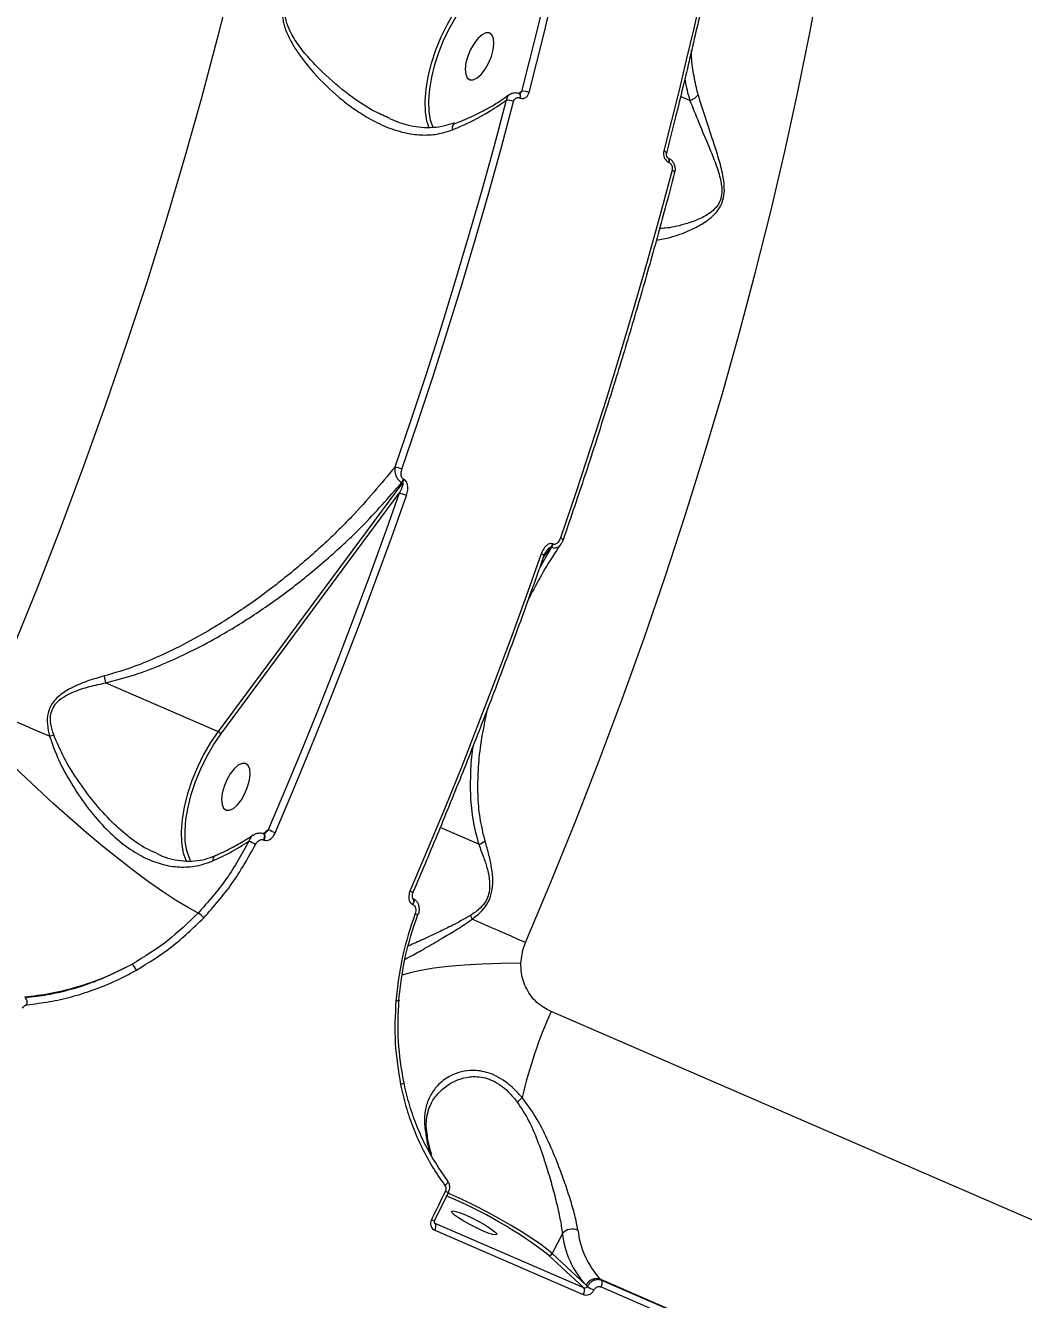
# Model space of a CAD drawing. Header units: millimetres. Extents: x -4781 to 5098, y -4410 to 4664.
# Drawn here: x -662.3 to -484.9, y -1116.2 to -889.9 of the extents above; entities that cross this region are included whole.
import ezdxf

# ---------------------------------------------------------------- set-up
doc = ezdxf.new("R2010")
doc.units = ezdxf.units.MM
for name, color, linetype in [('DIKOM_ОБЪЕКТ', 7, 'Continuous'), ('DIKOM_РАЗМЕР_ЗОНА', 7, 'Continuous'), ('DIKOM_РАЗМЕР_ОБЪЕКТА', 7, 'Continuous')]:
    doc.layers.add(name, color=color, linetype=linetype)
doc.styles.add('style1', font='arial.ttf', dxfattribs={"width": 0.8})
doc.dimstyles.new('1-50', dxfattribs={"dimtxt": 300, "dimasz": 200, "dimexe": 100, "dimexo": 0, "dimgap": 100, "dimtad": 1, "dimtxsty": 'style1', "dimcen": 200, "dimclrd": 7, "dimclre": 7, "dimclrt": 7, "dimadec": 1, "dimazin": 2, "dimtfac": 1, "dimtmove": 0, "dimatfit": 2, "dimfxl": 0, "dimlwd": 25, "dimlwe": 18, "dimarcsym": 0})

# ---------------------------------------------------------------- blocks, each defined once
blk = doc.blocks.new('*D54')
at = {"layer": 'Defpoints', "color": 0, "transparency": 16777216}
for p in [(2534.93, 1098.4), (-3331.22, 763.4), (2534.93, -3200.56)]:
    blk.add_point(p, dxfattribs=at)
at = {"layer": 'DIKOM_РАЗМЕР_ОБЪЕКТА', "color": 7, "lineweight": 18, "transparency": 16777216}
for p, q in [((2534.93, 1098.4), (2534.93, -3300.56)), ((-3331.22, 763.4), (-3331.22, -3300.56))]:
    blk.add_line(p, q, dxfattribs=at)
at = {"layer": 'DIKOM_РАЗМЕР_ОБЪЕКТА', "color": 7, "lineweight": 25, "transparency": 16777216}
blk.add_line((-3131.22, -3200.56), (2334.93, -3200.56), dxfattribs=at)
at = {"layer": 'DIKOM_РАЗМЕР_ОБЪЕКТА', "color": 7, "transparency": 16777216}
for points in [[(-3131.22, -3167.23), (-3131.22, -3233.9), (-3331.22, -3200.56)], [(2334.93, -3167.23), (2334.93, -3233.9), (2534.93, -3200.56)]]:
    blk.add_solid(points, dxfattribs=at)
at = {"layer": 'DIKOM_РАЗМЕР_ОБЪЕКТА', "color": 7, "transparency": 16777216, "insert": (941.13, -2947.39), "char_height": 300, "attachment_point": 5, "style": 'style1'}
blk.add_mtext('5870', dxfattribs=at)
blk = doc.blocks.new('*D57')
at = {"layer": 'Defpoints', "color": 0, "transparency": 16777216}
for p in [(4034.06, 1180.11), (-4781.22, 856.14), (4034.06, -4310.06)]:
    blk.add_point(p, dxfattribs=at)
at = {"layer": 'DIKOM_РАЗМЕР_ЗОНА', "color": 7, "lineweight": 18, "transparency": 16777216}
for p, q in [((4034.06, 1180.11), (4034.06, -4410.06)), ((-4781.22, 856.14), (-4781.22, -4410.06))]:
    blk.add_line(p, q, dxfattribs=at)
at = {"layer": 'DIKOM_РАЗМЕР_ЗОНА', "color": 7, "lineweight": 25, "transparency": 16777216}
blk.add_line((-4581.22, -4310.06), (3834.06, -4310.06), dxfattribs=at)
at = {"layer": 'DIKOM_РАЗМЕР_ЗОНА', "color": 7, "transparency": 16777216}
for points in [[(-4581.22, -4276.72), (-4581.22, -4343.39), (-4781.22, -4310.06)], [(3834.06, -4276.72), (3834.06, -4343.39), (4034.06, -4310.06)]]:
    blk.add_solid(points, dxfattribs=at)
at = {"layer": 'DIKOM_РАЗМЕР_ЗОНА', "color": 7, "transparency": 16777216, "insert": (-1490.8, -4056.88), "char_height": 300, "attachment_point": 5, "style": 'style1'}
blk.add_mtext('8820', dxfattribs=at)

msp = doc.modelspace()

# ---------------------------------------------------------------- linework, layer by layer
at = {"layer": 'DIKOM_ОБЪЕКТ', "color": 7, "linetype": 'Continuous', "lineweight": 15}
for p, q in [((-574.119, -901.559), (-574.58, -901.942)), ((-574.545, -901.934), (-574.518, -901.946)), ((-574.431, -902.707), (-574.404, -902.719)), ((-544.233, -903.158), (-545.877, -902.446)), ((-590.921, -907.074), (-590.59, -908.04)), ((-548.108, -913.383), (-548.081, -913.395)), ((-547.994, -914.157), (-547.967, -914.169)), ((-595.001, -970.495), (-595.101, -970.452)), ((-595.297, -971.063), (-628.046, -1015.243)), ((-627.55, -1015.714), (-595.852, -972.953)), ((-595.852, -972.953), (-598.113, -979.334)), ((-595.397, -971.02), (-595.297, -971.063)), ((-568.491, -981.976), (-568.591, -981.933)), ((-568.787, -982.544), (-570.898, -986.123)), ((-570.282, -984.384), (-568.887, -982.501)), ((-568.887, -982.501), (-568.787, -982.544)), ((-647.947, -1006.624), (-628.046, -1015.243)), ((-619.98, -1033.416), (-619.902, -1033.45)), ((-619.113, -1032.743), (-619.947, -1033.43)), ((-581.736, -1035.299), (-588.586, -1032.332)), ((-619.975, -1034.503), (-619.897, -1034.537)), ((-628.559, -1037.335), (-628.535, -1037.323)), ((-593.482, -1044.892), (-593.415, -1044.921)), ((-593.487, -1045.975), (-593.41, -1046.008)), ((-280.031, -1190.105), (-568.888, -1065.007)), ((-587.123, -1097.086), (-589.589, -1102.112)), ((-589.456, -1102.662), (-589.618, -1102.512)), ((-589.456, -1102.662), (-589.569, -1102.586)), ((-589.559, -1103.823), (-563.149, -1115.261)), ((-563.046, -1114.099), (-589.456, -1102.662)), ((-566.865, -1104.429), (-568.704, -1107.994)), ((-569.343, -1108.256), (-563.046, -1114.099)), ((-562.66, -1113.603), (-568.704, -1107.994)), ((-560.101, -1112.557), (-491.601, -1142.223)), ((-559.88, -1112.763), (-560.101, -1112.557)), ((-491.379, -1142.429), (-559.88, -1112.763)), ((-562.425, -1113.821), (-562.66, -1113.603)), ((-559.98, -1113.919), (-491.479, -1143.585))]:
    msp.add_line(p, q, dxfattribs=at)
at = {"layer": 'DIKOM_ОБЪЕКТ', "color": 7, "linetype": 'Continuous', "lineweight": 15, "flags": 128}
for points in [[(-564.346, -858.863), (-565.417, -864.139), (-566.531, -869.435), (-567.689, -874.749), (-568.89, -880.081), (-570.133, -885.429), (-571.419, -890.792), (-572.748, -896.169), (-574.119, -901.559)], [(-572.781, -901.769), (-571.407, -896.366), (-570.076, -890.976), (-568.786, -885.6), (-567.54, -880.239), (-566.336, -874.895), (-565.176, -869.568), (-564.059, -864.26), (-562.985, -858.971)], [(-539.052, -869.336), (-540.125, -874.625), (-541.242, -879.934), (-542.402, -885.26), (-543.606, -890.605), (-544.852, -895.965), (-546.142, -901.341), (-547.474, -906.731), (-548.848, -912.134)], [(-625.503, -881.463), (-628.188, -892.183), (-631.055, -902.954), (-634.102, -913.768), (-637.325, -924.613), (-640.721, -935.481), (-644.288, -946.36), (-648.022, -957.242), (-651.919, -968.115), (-655.976, -978.969), (-660.189, -989.795), (-664.554, -1000.583), (-669.068, -1011.321)], [(-573.415, -1052.747), (-568.901, -1042.008), (-564.536, -1031.221), (-560.323, -1020.395), (-556.266, -1009.54), (-552.369, -998.667), (-548.635, -987.786), (-545.069, -976.906), (-541.672, -966.038), (-538.449, -955.193), (-535.403, -944.379), (-532.535, -933.608), (-529.85, -922.889), (-527.349, -912.232), (-525.035, -901.647), (-522.91, -891.144), (-520.975, -880.733)], [(-584.805, -885.587), (-586.126, -887.54), (-587.351, -889.671), (-588.45, -891.93), (-589.399, -894.265), (-590.174, -896.621), (-590.758, -898.943), (-591.137, -901.177), (-591.303, -903.27), (-591.25, -905.173), (-590.981, -906.842), (-590.921, -907.074)], [(-589.819, -908.049), (-589.832, -908.02), (-590.296, -906.666), (-590.557, -905.047), (-590.608, -903.201), (-590.447, -901.172), (-590.08, -899.006), (-589.513, -896.755), (-588.761, -894.47), (-587.842, -892.205), (-586.775, -890.015), (-585.588, -887.949), (-584.306, -886.055)], [(-581.867, -892.147), (-582.567, -893.046), (-583.187, -894.13), (-583.676, -895.313), (-583.996, -896.498), (-584.12, -897.59), (-584.038, -898.499), (-583.757, -899.153), (-583.3, -899.498), (-582.703, -899.507), (-582.015, -899.178), (-581.292, -898.538), (-580.593, -897.64), (-579.973, -896.555), (-579.483, -895.372), (-579.164, -894.187), (-579.04, -893.095), (-579.122, -892.186), (-579.403, -891.532), (-579.86, -891.187), (-580.457, -891.179), (-581.144, -891.507), (-581.867, -892.147)], [(-574.545, -901.934), (-574.539, -901.937), (-574.456, -902.009), (-574.401, -902.13), (-574.378, -902.294), (-574.389, -902.49), (-574.431, -902.707)], [(-574.52, -901.945), (-574.512, -901.949), (-574.429, -902.021), (-574.374, -902.142), (-574.351, -902.305), (-574.362, -902.502), (-574.404, -902.719)], [(-576.841, -903.135), (-578.998, -911.228), (-581.248, -919.344), (-583.589, -927.479), (-586.021, -935.629), (-588.542, -943.79), (-591.152, -951.96), (-593.848, -960.135), (-596.63, -968.31)], [(-595.378, -968.679), (-592.589, -960.486), (-589.887, -952.293), (-587.272, -944.105), (-584.745, -935.925), (-582.308, -927.758), (-579.961, -919.605), (-577.707, -911.471), (-575.544, -903.36)], [(-548.391, -912.532), (-548.389, -912.497), (-548.414, -912.43), (-548.475, -912.358), (-548.571, -912.282), (-548.696, -912.207), (-548.848, -912.134)], [(-548.111, -913.382), (-548.102, -913.386), (-548.019, -913.458), (-547.964, -913.58), (-547.942, -913.743), (-547.952, -913.939), (-547.994, -914.157)], [(-548.081, -913.395), (-548.075, -913.398), (-547.992, -913.47), (-547.937, -913.591), (-547.915, -913.755), (-547.925, -913.951), (-547.967, -914.169)], [(-547.385, -915.555), (-549.547, -923.666), (-551.802, -931.8), (-554.149, -939.953), (-556.586, -948.12), (-559.113, -956.301), (-561.728, -964.488), (-564.43, -972.681), (-567.219, -980.874)], [(-546.928, -915.95), (-546.929, -915.9), (-546.96, -915.836), (-547.024, -915.767), (-547.119, -915.695), (-547.241, -915.624), (-547.385, -915.555)], [(-617.883, -1033.266), (-614.737, -1025.835), (-611.654, -1018.381), (-608.637, -1010.907), (-605.686, -1003.416), (-602.803, -995.91), (-599.988, -988.393), (-597.242, -980.866), (-594.566, -973.333)], [(-598.113, -979.334), (-598.521, -980.468), (-601.26, -987.977), (-604.069, -995.477), (-606.946, -1002.965), (-609.889, -1010.438), (-610.384, -1011.675)], [(-570.632, -983.699), (-573.308, -991.232), (-576.054, -998.758), (-578.869, -1006.276), (-581.753, -1013.782), (-584.703, -1021.273), (-587.721, -1028.746), (-590.803, -1036.2), (-593.949, -1043.631)], [(-657.962, -1016.111), (-659.401, -1015.492), (-660.831, -1014.877), (-662.248, -1014.267), (-663.65, -1013.663), (-665.035, -1013.065), (-666.401, -1012.475), (-667.746, -1011.894), (-669.068, -1011.321)], [(-610.384, -1011.675), (-612.899, -1017.894), (-615.974, -1025.33), (-619.113, -1032.743)], [(-631.57, -1047.498), (-633.47, -1046.469), (-635.584, -1045.193), (-637.89, -1043.682), (-640.367, -1041.951), (-642.989, -1040.017), (-645.731, -1037.9), (-648.565, -1035.619), (-651.464, -1033.198), (-654.399, -1030.659), (-657.341, -1028.03), (-660.261, -1025.336), (-663.13, -1022.602), (-665.92, -1019.856), (-668.603, -1017.125), (-671.153, -1014.437)], [(-628.046, -1015.243), (-629.377, -1017.197), (-630.612, -1019.333), (-631.721, -1021.6), (-632.679, -1023.945), (-633.462, -1026.312), (-634.052, -1028.647), (-634.436, -1030.893), (-634.603, -1032.997), (-634.551, -1034.91), (-634.28, -1036.587), (-634.225, -1036.803)], [(-632.912, -1038.184), (-633.127, -1037.77), (-633.595, -1036.412), (-633.858, -1034.786), (-633.909, -1032.93), (-633.746, -1030.89), (-633.374, -1028.712), (-632.802, -1026.448), (-632.043, -1024.153), (-631.114, -1021.878), (-630.038, -1019.68), (-628.841, -1017.609), (-627.55, -1015.714)], [(-625.169, -1021.884), (-625.868, -1022.783), (-626.488, -1023.867), (-626.977, -1025.05), (-627.297, -1026.235), (-627.421, -1027.327), (-627.339, -1028.236), (-627.058, -1028.89), (-626.601, -1029.235), (-626.004, -1029.244), (-625.317, -1028.915), (-624.593, -1028.275), (-623.894, -1027.376), (-623.274, -1026.292), (-622.785, -1025.109), (-622.465, -1023.924), (-622.341, -1022.832), (-622.423, -1021.923), (-622.704, -1021.269), (-623.161, -1020.924), (-623.758, -1020.916), (-624.446, -1021.244), (-625.169, -1021.884)], [(-619.98, -1033.416), (-619.926, -1033.451), (-619.849, -1033.571), (-619.815, -1033.754), (-619.825, -1033.982), (-619.88, -1034.239), (-619.975, -1034.503)], [(-619.898, -1033.452), (-619.849, -1033.484), (-619.772, -1033.605), (-619.737, -1033.788), (-619.747, -1034.016), (-619.802, -1034.272), (-619.897, -1034.537)], [(-634.225, -1036.803), (-633.797, -1037.988), (-633.652, -1038.278)], [(-593.486, -1044.89), (-593.439, -1044.922), (-593.362, -1045.043), (-593.327, -1045.225), (-593.338, -1045.453), (-593.392, -1045.71), (-593.487, -1045.975)], [(-593.416, -1044.921), (-593.361, -1044.956), (-593.284, -1045.077), (-593.249, -1045.258), (-593.26, -1045.487), (-593.315, -1045.744), (-593.41, -1046.008)], [(-573.415, -1052.747), (-574.711, -1052.185), (-575.979, -1051.635), (-577.218, -1051.097), (-578.426, -1050.571), (-579.6, -1050.06), (-580.739, -1049.563), (-581.841, -1049.082), (-582.905, -1048.616)], [(-574.247, -1056.405), (-577.794, -1056.453), (-581.147, -1056.569), (-584.275, -1056.752), (-587.144, -1057.001), (-589.728, -1057.312), (-592.001, -1057.683), (-593.94, -1058.11), (-595.347, -1058.526)], [(-595.906, -1062.943), (-595.862, -1062.981), (-595.853, -1063.018), (-595.878, -1063.051), (-595.939, -1063.081), (-596.031, -1063.105), (-596.152, -1063.123), (-596.297, -1063.135), (-596.462, -1063.139)], [(-595.057, -1077.468), (-595.012, -1077.52), (-595.002, -1077.581), (-595.028, -1077.647), (-595.088, -1077.717), (-595.18, -1077.788), (-595.3, -1077.857), (-595.445, -1077.923), (-595.61, -1077.982)], [(-591.017, -1086.36), (-591.021, -1086.328), (-591.022, -1086.326)], [(-587.307, -1095.029), (-587.26, -1095.095), (-587.243, -1095.183), (-587.256, -1095.287), (-587.299, -1095.404), (-587.371, -1095.53), (-587.468, -1095.66), (-587.588, -1095.791), (-587.726, -1095.916)], [(-587.663, -1096.914), (-587.97, -1097.544), (-588.278, -1098.174), (-588.586, -1098.804), (-588.895, -1099.433), (-589.203, -1100.062), (-589.513, -1100.69), (-589.822, -1101.319), (-590.133, -1101.947)], [(-568.704, -1107.994), (-569.682, -1107.162), (-570.942, -1106.217), (-572.457, -1105.179), (-574.192, -1104.073), (-576.108, -1102.922), (-578.164, -1101.753), (-580.312, -1100.592), (-582.505, -1099.465), (-584.694, -1098.396), (-586.83, -1097.41), (-587.18, -1097.254)], [(-584.06, -1101.135), (-582.952, -1101.645), (-581.812, -1102.227), (-580.731, -1102.834), (-579.798, -1103.418), (-579.087, -1103.93), (-578.657, -1104.329), (-578.542, -1104.583), (-578.752, -1104.671), (-579.269, -1104.587), (-580.052, -1104.336), (-581.037, -1103.94), (-582.144, -1103.43), (-583.285, -1102.847), (-584.365, -1102.24), (-585.299, -1101.657), (-586.009, -1101.145), (-586.439, -1100.745), (-586.554, -1100.492), (-586.345, -1100.403), (-585.828, -1100.488), (-585.045, -1100.738), (-584.06, -1101.135)]]:
    msp.add_lwpolyline(points, dxfattribs=at)
at = {"layer": 'DIKOM_ОБЪЕКТ', "color": 7, "linetype": 'Continuous', "lineweight": 15}
for centre, radius, start, end in [((-573.81, -903.957), 2.418, 64.82467, 97.34469), ((-576.618, -905.699), 2.574, 65.34002, 94.96127), ((-597.345, -973.046), 4.79, 65.74726, 81.4164), ((-597.153, -969.746), 2.17, 324.03496, 341.00254), ((-597.052, -969.789), 2.17, 324.03496, 341.00254), ((-596.554, -977.694), 4.793, 65.4922, 81.57), ((-570.621, -981.238), 2.145, 323.93839, 341.09911), ((-570.521, -981.281), 2.145, 323.93839, 341.09911), ((-567.414, -981.702), 0.85, 37.2623, 76.74928), ((-570.818, -984.523), 0.845, 37.66821, 77.32453), ((-693.823, -1016.254), 46.876, 11.85398, 13.40039), ((-664.113, -996.557), 20.498, 287.46417, 289.6187), ((-628.385, -1016.097), 0.919, 24.61803, 68.34708), ((-649.852, -1106.738), 80.126, 66.48517, 67.44103), ((-632.665, -1056.732), 24.199, 62.21761, 65.29996), ((-582.559, -1032.5), 2.918, 286.38662, 311.89866), ((-628.065, -1038.121), 0.929, 122.14919, 187.12069), ((-599.561, -1056.963), 14.465, 64.9425, 67.17195), ((-634.705, -1052.039), 5.519, 41.85162, 55.37707), ((-591.498, -1043.639), 4.249, 248.73146, 256.3438), ((-586.224, -1049.643), 3.474, 17.1865, 29.6276), ((-645.37, -1058.786), 3.035, 21.95386, 46.53175), ((-663.741, -1063.625), 1.824, 355.03694, 35.25456), ((-489.682, -1100.155), 86.654, 156.07055, 166.74951), ((-579.988, -1074.803), 8.103, 309.11967, 317.34245), ((-592.126, -1086.498), 1.117, 8.83721, 40.57253), ((-587.026, -1095.847), 1.243, 239.13761, 265.51623), ((-617.746, -1170.853), 79.127, 52.28759, 67.53776), ((-589.546, -1100.993), 1.119, 238.41216, 267.82084), ((-590.525, -1103.153), 1.176, 325.23865, 24.6737), ((-565.047, -1106.113), 2.478, 67.6993, 137.19468), ((-549.086, -1102.221), 15.106, 186.07388, 223.17583), ((-551.096, -1102.752), 15.858, 186.07055, 223.17925), ((-569.167, -1107.774), 0.513, 249.93433, 334.58243), ((-560.807, -1114.484), 2.052, 69.88319, 154.57775), ((-560.943, -1113.253), 1.171, 325.35535, 24.76354), ((-564.115, -1114.59), 1.176, 325.22944, 24.67708), ((-558.65, -1108.232), 6.745, 235.95921, 247.35082)]:
    msp.add_arc(centre, radius, start, end, dxfattribs=at)
for points, knots in [([(-538.606, -869.781), (-538.973, -871.602), (-540.037, -876.883), (-541.927, -885.681), (-544.332, -896.192), (-546.505, -905.151), (-547.9, -910.61), (-548.391, -912.532)], [0, 0, 0, 0, 0.1293334, 0.3750765, 0.6208215, 0.8665628, 1, 1, 1, 1]), ([(-599.437, -877.544), (-601.325, -878.089), (-605.148, -879.194), (-609.829, -881.009), (-612.994, -882.685), (-614.753, -884.018), (-615.862, -885.24), (-616.55, -886.754), (-616.655, -888.614), (-616.111, -890.629), (-615.135, -892.676), (-613.495, -895.282), (-610.727, -898.754), (-607.325, -902.055), (-604.021, -904.617), (-601.196, -906.438), (-598.025, -908.008), (-594.749, -909.03), (-591.625, -909.392), (-588.893, -909.208), (-587.19, -908.644), (-586.416, -908.388)], [0, 0, 0, 0, 0.0913247, 0.1848722, 0.2390163, 0.2664371, 0.2946516, 0.3210558, 0.3475141, 0.383037, 0.4182954, 0.4536311, 0.5268326, 0.6259313, 0.6770947, 0.7282379, 0.7903873, 0.8540594, 0.9046386, 0.956677, 1, 1, 1, 1]), ([(-597.492, -906.383), (-598.36, -905.997), (-601.071, -904.792), (-605.372, -901.874), (-609.298, -898.409), (-612.146, -895.407), (-614.021, -893.06), (-615.39, -890.727), (-616.122, -888.632), (-616.081, -886.927), (-615.429, -885.621), (-614.408, -884.623), (-613.541, -884.058), (-612.143, -883.267), (-609.382, -882.103), (-604.701, -880.672), (-600.879, -879.86), (-598.967, -879.454)], [0, 0, 0, 0, 0.0622498, 0.1944866, 0.3269133, 0.3889814, 0.4510777, 0.5126453, 0.5562632, 0.5877088, 0.6190681, 0.6508488, 0.682833, 0.6880658, 0.7576211, 0.8787826, 1, 1, 1, 1]), ([(-542.75, -902.094), (-542.824, -901.829), (-543.198, -900.497), (-543.633, -898.04), (-543.992, -895.668), (-543.914, -894.375), (-543.904, -894.214)], [0, 0, 0, 0, 0.10380653, 0.52221551, 0.94076241, 1, 1, 1, 1]), ([(-545.111, -899.298), (-545.102, -899.381), (-544.957, -900.7), (-544.581, -901.969), (-544.229, -903.158)], [0, 0, 0, 0, 0.0628312, 1, 1, 1, 1]), ([(-585.974, -907.281), (-584.989, -906.881), (-583, -906.074), (-580.267, -904.678), (-578.006, -903.359), (-576.777, -902.462), (-576.303, -902.116)], [0, 0, 0, 0, 0.2715549, 0.5481122, 0.8257668, 1, 1, 1, 1]), ([(-576.279, -902.142), (-576.413, -902.262), (-576.691, -902.511), (-576.79, -902.922), (-576.841, -903.135)], [0, 0, 0, 0, 0.4818075, 1, 1, 1, 1]), ([(-576.227, -902.131), (-576.158, -902.073), (-575.922, -901.877), (-575.381, -901.77), (-574.855, -901.778), (-574.604, -901.927), (-574.554, -901.956)], [0, 0, 0, 0, 0.1517306, 0.5158987, 0.9047999, 1, 1, 1, 1]), ([(-575.544, -903.36), (-575.503, -903.244), (-575.419, -903.013), (-575.173, -902.765), (-574.876, -902.637), (-574.615, -902.639), (-574.474, -902.692), (-574.431, -902.707)], [0, 0, 0, 0, 0.23377953, 0.46734201, 0.69557566, 0.90877557, 1, 1, 1, 1]), ([(-574.522, -901.942), (-574.509, -901.947), (-574.472, -901.963), (-574.467, -901.961), (-574.425, -901.934), (-574.401, -901.919)], [0, 0, 0, 0, 0.1853657, 0.5427871, 1, 1, 1, 1]), ([(-574.119, -901.559), (-574.163, -901.638), (-574.239, -901.772), (-574.355, -901.874), (-574.404, -901.916)], [0, 0, 0, 0, 0.58376611, 1, 1, 1, 1]), ([(-574.404, -902.719), (-574.341, -902.743), (-574.135, -902.82), (-573.755, -902.825), (-573.323, -902.641), (-572.964, -902.278), (-572.842, -901.939), (-572.781, -901.769)], [0, 0, 0, 0, 0.0931868, 0.3039369, 0.5302973, 0.765276, 1, 1, 1, 1]), ([(-550.18, -927.964), (-549.372, -927.84), (-547.682, -927.58), (-544.772, -926.529), (-542.115, -925.197), (-540.269, -923.918), (-538.967, -922.402), (-538.271, -920.886), (-538.01, -918.974), (-538.278, -916.544), (-538.995, -913.781), (-540.108, -910.283), (-541.469, -906.305), (-542.32, -903.506), (-542.75, -902.094)], [0, 0, 0, 0, 0.1325937, 0.277134, 0.3582002, 0.4408133, 0.4869613, 0.5262445, 0.5657464, 0.6186201, 0.689291, 0.7618464, 0.8798251, 1, 1, 1, 1]), ([(-544.229, -903.158), (-544.018, -903.081), (-543.594, -902.926), (-543.126, -902.585), (-542.867, -902.296), (-542.777, -902.141), (-542.75, -902.094)], [0, 0, 0, 0, 0.32523461, 0.65051208, 0.89265879, 1, 1, 1, 1]), ([(-586.416, -908.388), (-586.112, -908.263), (-584.202, -907.476), (-580.807, -905.834), (-578.18, -904.046), (-576.841, -903.135)], [0, 0, 0, 0, 0.08499363, 0.53346626, 1, 1, 1, 1]), ([(-544.233, -903.158), (-543.712, -904.468), (-542.662, -907.111), (-541.059, -910.816), (-539.728, -914.108), (-538.86, -916.649), (-538.462, -918.915), (-538.659, -920.667), (-539.345, -922.003), (-540.656, -923.267), (-542.54, -924.274), (-545.251, -925.237), (-547.767, -925.843), (-549.165, -925.898), (-549.615, -925.916)], [0, 0, 0, 0, 0.1297364, 0.2615765, 0.3377772, 0.4152498, 0.4694123, 0.5086099, 0.547782, 0.5953233, 0.6821726, 0.7714871, 0.9263044, 1, 1, 1, 1]), ([(-544.229, -903.158), (-544.23, -903.158), (-544.23, -903.158), (-544.232, -903.159), (-544.232, -903.158), (-544.233, -903.158)], [0, 0, 0, 0, 0.2963339, 0.6793656, 1, 1, 1, 1]), ([(-597.509, -906.407), (-596.958, -906.639), (-595.761, -907.143), (-593.877, -907.668), (-591.867, -907.97), (-589.819, -907.974), (-587.857, -907.718), (-586.612, -907.3), (-586.033, -907.105)], [0, 0, 0, 0, 0.1422087, 0.3094109, 0.482777, 0.6607454, 0.8421109, 1, 1, 1, 1]), ([(-586.416, -908.388), (-586.417, -908.363), (-586.424, -908.157), (-586.385, -907.795), (-586.229, -907.422), (-586.045, -907.332), (-585.961, -907.29)], [0, 0, 0, 0, 0.0449939, 0.3642991, 0.7076554, 1, 1, 1, 1]), ([(-548.848, -912.134), (-548.874, -912.28), (-548.931, -912.593), (-548.865, -913.091), (-548.674, -913.556), (-548.38, -913.94), (-548.123, -914.085), (-547.994, -914.157)], [0, 0, 0, 0, 0.18919686, 0.4045604, 0.60683407, 0.80345504, 1, 1, 1, 1]), ([(-548.386, -912.535), (-548.396, -912.571), (-548.424, -912.671), (-548.418, -912.867), (-548.366, -913.067), (-548.292, -913.214), (-548.211, -913.315), (-548.143, -913.368), (-548.12, -913.376), (-548.112, -913.379)], [0, 0, 0, 0, 0.1231053, 0.3445247, 0.5154985, 0.6583795, 0.7818062, 0.9141606, 1, 1, 1, 1]), ([(-548.087, -913.41), (-548.043, -913.424), (-547.796, -913.502), (-547.416, -913.84), (-547.017, -914.418), (-546.841, -915.151), (-546.818, -915.707), (-546.928, -915.949), (-546.929, -915.949)], [0, 0, 0, 0, 0.046116, 0.2607379, 0.4869902, 0.7319562, 0.999471, 1, 1, 1, 1]), ([(-547.967, -914.169), (-547.88, -914.218), (-547.706, -914.316), (-547.505, -914.578), (-547.374, -914.896), (-547.327, -915.239), (-547.367, -915.455), (-547.385, -915.555)], [0, 0, 0, 0, 0.1951177, 0.3900507, 0.5933394, 0.8112208, 1, 1, 1, 1]), ([(-546.928, -915.95), (-547.42, -917.816), (-548.846, -923.229), (-551.328, -932.219), (-554.433, -942.927), (-557.077, -951.707), (-558.74, -956.92), (-559.261, -958.551)], [0, 0, 0, 0, 0.1321883, 0.3833611, 0.6345349, 0.8857082, 1, 1, 1, 1]), ([(-559.261, -958.551), (-559.876, -960.502), (-561.62, -966.036), (-564.13, -973.585), (-566.048, -979.179), (-566.737, -981.188)], [0, 0, 0, 0, 0.2588443, 0.7338326, 1, 1, 1, 1]), ([(-596.63, -968.31), (-599.1, -971.267), (-603.195, -976.172), (-609.749, -982.526), (-615.74, -987.708), (-622.178, -992.583), (-628.407, -996.648), (-634.269, -999.929), (-639.215, -1002.272), (-643.878, -1004.126), (-646.771, -1004.968), (-648.223, -1005.39)], [0, 0, 0, 0, 0.1867501, 0.3097305, 0.4327041, 0.5585103, 0.6842834, 0.7740085, 0.8643089, 0.9318938, 1, 1, 1, 1]), ([(-596.63, -968.31), (-596.647, -968.584), (-596.679, -969.125), (-596.449, -969.892), (-596.116, -970.443), (-595.769, -970.81), (-595.523, -970.949), (-595.397, -971.02)], [0, 0, 0, 0, 0.2704728, 0.5335625, 0.7181065, 0.8553239, 1, 1, 1, 1]), ([(-595.101, -970.452), (-595.164, -970.415), (-595.289, -970.34), (-595.434, -970.112), (-595.536, -969.749), (-595.536, -969.239), (-595.432, -968.871), (-595.378, -968.679)], [0, 0, 0, 0, 0.1206661, 0.2405519, 0.4168936, 0.6949978, 1, 1, 1, 1]), ([(-594.566, -973.333), (-594.479, -973.026), (-594.311, -972.435), (-594.316, -971.612), (-594.483, -971.031), (-594.711, -970.67), (-594.904, -970.554), (-595.001, -970.495)], [0, 0, 0, 0, 0.3047221, 0.5876102, 0.7665255, 0.8828744, 1, 1, 1, 1]), ([(-647.947, -1006.624), (-646.242, -1006.171), (-642.832, -1005.262), (-637.84, -1003.343), (-632.944, -1001.117), (-627.344, -998.143), (-621.198, -994.354), (-614.6, -989.611), (-608.358, -984.46), (-601.776, -978.324), (-597.722, -973.682), (-595.397, -971.02)], [0, 0, 0, 0, 0.0792694, 0.1585916, 0.2405884, 0.3226091, 0.4472326, 0.5718947, 0.6998597, 0.8278385, 1, 1, 1, 1]), ([(-595.297, -971.063), (-595.283, -971.071), (-595.254, -971.089), (-595.223, -971.152), (-595.199, -971.316), (-595.323, -971.952), (-595.616, -972.506), (-595.852, -972.953)], [0, 0, 0, 0, 0.0239345, 0.0535399, 0.1071826, 0.2795439, 1, 1, 1, 1]), ([(-567.149, -981.993), (-567.531, -982.55), (-568.884, -984.524), (-570.851, -987.834), (-572.298, -990.621), (-572.976, -991.925)], [0, 0, 0, 0, 0.1726004, 0.6126444, 1, 1, 1, 1]), ([(-568.591, -981.933), (-568.676, -981.907), (-568.864, -981.848), (-569.217, -981.907), (-569.63, -982.134), (-570.152, -982.667), (-570.467, -983.243), (-570.616, -983.653), (-570.632, -983.699)], [0, 0, 0, 0, 0.0933915, 0.2087535, 0.3721223, 0.5793439, 0.9536286, 1, 1, 1, 1]), ([(-568.787, -982.544), (-568.681, -982.579), (-568.449, -982.655), (-568.056, -982.654), (-567.643, -982.509), (-567.312, -982.279), (-567.198, -982.054), (-567.163, -981.985)], [0, 0, 0, 0, 0.1631715, 0.3577619, 0.6065106, 0.880175, 1, 1, 1, 1]), ([(-567.219, -980.874), (-567.33, -981.132), (-567.493, -981.508), (-567.843, -981.858), (-568.096, -981.997), (-568.318, -982.031), (-568.438, -981.993), (-568.491, -981.976)], [0, 0, 0, 0, 0.430036, 0.6257836, 0.7881069, 0.9052532, 1, 1, 1, 1]), ([(-566.749, -981.183), (-566.782, -981.291), (-566.872, -981.58), (-567.045, -981.826), (-567.154, -981.979)], [0, 0, 0, 0, 0.3733925, 1, 1, 1, 1]), ([(-570.149, -984.007), (-570.814, -985.893), (-572.742, -991.362), (-576.044, -1000.407), (-580.099, -1011.129), (-584.293, -1021.823), (-588.547, -1032.295), (-591.625, -1039.63), (-593.245, -1043.416), (-593.434, -1043.859)], [0, 0, 0, 0, 0.0939923, 0.2725937, 0.4511885, 0.629791, 0.8083848, 0.9775837, 1, 1, 1, 1]), ([(-569.745, -983.226), (-569.846, -983.376), (-570.008, -983.615), (-570.102, -983.904), (-570.137, -984.012)], [0, 0, 0, 0, 0.6252173, 1, 1, 1, 1]), ([(-569.746, -983.236), (-569.728, -983.209), (-569.625, -983.049), (-569.423, -982.824), (-569.186, -982.599), (-569.025, -982.504), (-568.933, -982.488), (-568.902, -982.497), (-568.887, -982.501)], [0, 0, 0, 0, 0.08330591, 0.49044803, 0.76406033, 0.9110674, 0.95624591, 1, 1, 1, 1]), ([(-648.223, -1005.39), (-649.208, -1005.669), (-651.189, -1006.23), (-653.816, -1007.304), (-656.058, -1008.63), (-657.59, -1010.176), (-658.361, -1012.079), (-658.449, -1014.054), (-658.128, -1015.406), (-657.962, -1016.111)], [0, 0, 0, 0, 0.1836432, 0.3692256, 0.5090799, 0.6522043, 0.7508438, 0.8702068, 1, 1, 1, 1]), ([(-657.231, -1015.866), (-657.437, -1015.221), (-657.825, -1014.003), (-657.856, -1012.192), (-657.203, -1010.568), (-656.306, -1009.707), (-655.121, -1008.873), (-653.466, -1008.063), (-650.881, -1007.221), (-648.925, -1006.823), (-647.947, -1006.624)], [0, 0, 0, 0, 0.1298107, 0.2451283, 0.3384707, 0.4557896, 0.4772397, 0.6177228, 0.8086926, 1, 1, 1, 1]), ([(-580.61, -1034.672), (-580.94, -1033.326), (-581.599, -1030.633), (-581.918, -1026.398), (-581.855, -1022.076), (-581.356, -1016.941), (-580.573, -1013.274), (-580.102, -1011.072)], [0, 0, 0, 0, 0.1778421, 0.3558266, 0.5396324, 0.723498, 1, 1, 1, 1]), ([(-638.671, -1037.019), (-639.252, -1036.776), (-641.013, -1036.041), (-643.778, -1034.132), (-647.042, -1031.294), (-650.171, -1027.825), (-652.984, -1023.953), (-655.482, -1020.001), (-656.648, -1017.243), (-657.231, -1015.866)], [0, 0, 0, 0, 0.0720023, 0.2182869, 0.36471, 0.5310785, 0.6975438, 0.8489129, 1, 1, 1, 1]), ([(-657.962, -1016.111), (-657.454, -1017.548), (-656.437, -1020.426), (-654.123, -1024.555), (-651.472, -1028.565), (-648.474, -1032.127), (-645.311, -1035.051), (-642.201, -1037.176), (-639.096, -1038.583), (-636.059, -1039.333), (-632.971, -1039.387), (-630.598, -1038.895), (-629.3, -1038.365), (-628.987, -1038.236)], [0, 0, 0, 0, 0.1036848, 0.2075439, 0.3205777, 0.4335436, 0.5338118, 0.634002, 0.7184871, 0.8029095, 0.8879578, 0.9729259, 1, 1, 1, 1]), ([(-582.752, -1017.83), (-582.775, -1017.953), (-583.064, -1019.509), (-583.223, -1022.499), (-583.265, -1026.81), (-582.862, -1031.119), (-582.111, -1033.906), (-581.736, -1035.299)], [0, 0, 0, 0, 0.0206759, 0.2621874, 0.5036349, 0.7519192, 1, 1, 1, 1]), ([(-628.572, -1037.297), (-628.331, -1037.194), (-627.118, -1036.676), (-625.082, -1035.642), (-623.094, -1034.507), (-622.088, -1033.804), (-621.845, -1033.633)], [0, 0, 0, 0, 0.0962569, 0.4857327, 0.875212, 1, 1, 1, 1]), ([(-621.771, -1033.671), (-621.816, -1033.695), (-622.042, -1033.814), (-622.327, -1034.188), (-622.482, -1034.573), (-622.553, -1034.747)], [0, 0, 0, 0, 0.117938, 0.6003963, 1, 1, 1, 1]), ([(-621.771, -1033.672), (-621.607, -1033.565), (-621.259, -1033.338), (-620.648, -1033.259), (-620.186, -1033.294), (-620, -1033.415), (-619.983, -1033.426)], [0, 0, 0, 0, 0.305285, 0.6479151, 0.9692083, 1, 1, 1, 1]), ([(-619.916, -1033.445), (-619.914, -1033.445), (-619.911, -1033.445), (-619.871, -1033.44), (-619.794, -1033.41), (-619.707, -1033.362), (-619.654, -1033.314), (-619.635, -1033.296)], [0, 0, 0, 0, 0.1435776, 0.3119372, 0.5606621, 0.8441591, 1, 1, 1, 1]), ([(-619.897, -1034.537), (-619.803, -1034.568), (-619.585, -1034.638), (-619.183, -1034.591), (-618.709, -1034.366), (-618.224, -1033.921), (-618.001, -1033.492), (-617.883, -1033.266)], [0, 0, 0, 0, 0.1205756, 0.2783451, 0.4705483, 0.7208593, 1, 1, 1, 1]), ([(-619.113, -1032.743), (-619.21, -1032.869), (-619.362, -1033.067), (-619.564, -1033.234), (-619.637, -1033.294)], [0, 0, 0, 0, 0.63677006, 1, 1, 1, 1]), ([(-622.553, -1034.747), (-623.806, -1037.019), (-626.343, -1041.619), (-629.813, -1045.522), (-631.57, -1047.498)], [0, 0, 0, 0, 0.4938535, 1, 1, 1, 1]), ([(-630.594, -1048.357), (-628.843, -1046.388), (-625.296, -1042.401), (-622.699, -1037.701), (-621.385, -1035.322)], [0, 0, 0, 0, 0.4938236, 1, 1, 1, 1]), ([(-628.987, -1038.236), (-627.959, -1037.766), (-625.65, -1036.708), (-623.658, -1035.447), (-622.553, -1034.747)], [0, 0, 0, 0, 0.44512267, 1, 1, 1, 1]), ([(-621.385, -1035.322), (-621.298, -1035.177), (-621.126, -1034.891), (-620.775, -1034.599), (-620.434, -1034.457), (-620.166, -1034.438), (-620.028, -1034.485), (-619.975, -1034.503)], [0, 0, 0, 0, 0.2733614, 0.5392001, 0.7386147, 0.8988908, 1, 1, 1, 1]), ([(-581.736, -1035.299), (-581.428, -1036.092), (-580.878, -1037.506), (-580.167, -1039.717), (-579.766, -1041.757), (-579.78, -1043.617), (-580.161, -1044.787), (-580.687, -1045.764), (-581.617, -1046.875), (-582.619, -1047.538), (-583.204, -1047.925)], [0, 0, 0, 0, 0.2010482, 0.3583953, 0.5149438, 0.6385017, 0.7217903, 0.7449497, 0.8512622, 1, 1, 1, 1]), ([(-582.905, -1048.616), (-582.309, -1048.144), (-581.272, -1047.321), (-580.028, -1045.677), (-579.32, -1043.808), (-579.163, -1041.665), (-579.419, -1039.445), (-579.934, -1037.05), (-580.37, -1035.518), (-580.61, -1034.672)], [0, 0, 0, 0, 0.1491184, 0.2596402, 0.3716627, 0.4987882, 0.6508124, 0.8069699, 1, 1, 1, 1]), ([(-638.684, -1037.054), (-638.53, -1037.128), (-637.705, -1037.527), (-636.187, -1037.956), (-634.177, -1038.302), (-632.203, -1038.287), (-630.314, -1037.998), (-629.11, -1037.536), (-628.536, -1037.315)], [0, 0, 0, 0, 0.0461722, 0.248855, 0.4447544, 0.6361411, 0.8261921, 1, 1, 1, 1]), ([(-593.949, -1043.631), (-594.031, -1043.872), (-594.188, -1044.33), (-594.178, -1044.99), (-594.016, -1045.49), (-593.775, -1045.816), (-593.574, -1045.927), (-593.487, -1045.975)], [0, 0, 0, 0, 0.2792393, 0.5294201, 0.7216027, 0.8794103, 1, 1, 1, 1]), ([(-593.429, -1043.862), (-593.446, -1043.897), (-593.528, -1044.071), (-593.581, -1044.361), (-593.574, -1044.651), (-593.531, -1044.808), (-593.498, -1044.875), (-593.478, -1044.896), (-593.48, -1044.894), (-593.481, -1044.894)], [0, 0, 0, 0, 0.0906139, 0.4533989, 0.6777533, 0.8065676, 0.9028989, 0.9853111, 1, 1, 1, 1]), ([(-593.424, -1044.939), (-593.279, -1045.008), (-592.96, -1045.159), (-592.61, -1045.602), (-592.366, -1046.178), (-592.297, -1046.882), (-592.372, -1047.435), (-592.491, -1047.726), (-592.507, -1047.766)], [0, 0, 0, 0, 0.1460798, 0.3219042, 0.5044757, 0.715933, 0.9611511, 1, 1, 1, 1]), ([(-631.57, -1047.498), (-633.346, -1049.218), (-636.942, -1052.698), (-641.152, -1055.278), (-643.282, -1056.583)], [0, 0, 0, 0, 0.4941494, 1, 1, 1, 1]), ([(-593.039, -1047.599), (-593.865, -1050.118), (-595.536, -1055.218), (-596.151, -1060.477), (-596.462, -1063.139)], [0, 0, 0, 0, 0.4938633, 1, 1, 1, 1]), ([(-595.906, -1062.943), (-595.613, -1060.401), (-595.02, -1055.255), (-593.39, -1050.262), (-592.564, -1047.734)], [0, 0, 0, 0, 0.4938255, 1, 1, 1, 1]), ([(-593.41, -1046.008), (-593.36, -1046.035), (-593.231, -1046.103), (-593.061, -1046.311), (-592.931, -1046.657), (-592.902, -1047.114), (-592.993, -1047.435), (-593.039, -1047.599)], [0, 0, 0, 0, 0.10102216, 0.26127677, 0.4606012, 0.72641626, 1, 1, 1, 1]), ([(-642.555, -1057.651), (-640.429, -1056.348), (-636.128, -1053.712), (-632.453, -1050.156), (-630.594, -1048.357)], [0, 0, 0, 0, 0.4941783, 1, 1, 1, 1]), ([(-594.83, -1055.727), (-594.371, -1055.485), (-593.285, -1054.911), (-591.004, -1053.602), (-588.325, -1052.038), (-585.57, -1050.417), (-583.797, -1049.219), (-582.905, -1048.616)], [0, 0, 0, 0, 0.1688231, 0.4001852, 0.6366685, 0.8170135, 1, 1, 1, 1]), ([(-583.204, -1047.925), (-584.135, -1048.461), (-585.999, -1049.532), (-588.857, -1050.881), (-591.688, -1052.235), (-593.353, -1052.961), (-594.185, -1053.324)], [0, 0, 0, 0, 0.2210203, 0.4423487, 0.7213869, 1, 1, 1, 1]), ([(-574.247, -1056.405), (-574.124, -1055.377), (-573.988, -1054.241), (-573.546, -1053.061), (-573.459, -1052.854), (-573.415, -1052.747)], [0, 0, 0, 0, 0.8217941, 0.9079064, 1, 1, 1, 1]), ([(-662.437, -1062.4), (-660.882, -1062.217), (-657.758, -1061.85), (-652.97, -1060.66), (-648.092, -1058.986), (-644.891, -1057.387), (-643.282, -1056.583)], [0, 0, 0, 0, 0.2373874, 0.477161, 0.7370118, 1, 1, 1, 1]), ([(-643.282, -1056.583), (-645.677, -1057.793), (-649.306, -1059.627), (-654.434, -1061.208), (-658.346, -1062.113), (-660.962, -1062.42), (-662.251, -1062.572)], [0, 0, 0, 0, 0.3951657, 0.5986766, 0.802184, 1, 1, 1, 1]), ([(-568.888, -1065.007), (-569.767, -1064.52), (-571.509, -1063.555), (-573.327, -1061.099), (-574.203, -1058.6), (-574.235, -1056.983), (-574.247, -1056.405)], [0, 0, 0, 0, 0.2885627, 0.5716331, 0.8470425, 1, 1, 1, 1]), ([(-661.924, -1063.782), (-660.608, -1063.626), (-657.976, -1063.314), (-654.054, -1062.416), (-650.153, -1061.195), (-646.293, -1059.639), (-643.801, -1058.313), (-642.555, -1057.651)], [0, 0, 0, 0, 0.1976846, 0.395388, 0.5930895, 0.7965455, 1, 1, 1, 1]), ([(-596.462, -1063.139), (-596.58, -1065.633), (-596.818, -1070.679), (-596.016, -1075.529), (-595.61, -1077.982)], [0, 0, 0, 0, 0.49417253, 1, 1, 1, 1]), ([(-595.057, -1077.468), (-595.45, -1075.124), (-596.245, -1070.38), (-596.02, -1065.441), (-595.906, -1062.943)], [0, 0, 0, 0, 0.4941821, 1, 1, 1, 1]), ([(-662.766, -1064.389), (-662.708, -1064.291), (-662.591, -1064.097), (-662.318, -1063.89), (-662.084, -1063.802), (-661.951, -1063.786), (-661.924, -1063.782)], [0, 0, 0, 0, 0.3067077, 0.6133102, 0.9194741, 1, 1, 1, 1]), ([(-574.029, -1080.293), (-574.49, -1079.777), (-575.423, -1078.734), (-576.963, -1077.432), (-578.618, -1076.403), (-580.774, -1075.565), (-583.095, -1075.355), (-585.339, -1075.785), (-587.253, -1076.621), (-588.966, -1077.938), (-590.313, -1079.719), (-591.149, -1081.828), (-591.435, -1083.874), (-591.32, -1085.251), (-591.277, -1085.771)], [0, 0, 0, 0, 0.0603657, 0.1220423, 0.1825861, 0.245202, 0.3548644, 0.4358113, 0.5191036, 0.6213391, 0.7266001, 0.8297221, 0.935577, 1, 1, 1, 1]), ([(-590.242, -1081.526), (-590.204, -1081.43), (-589.891, -1080.631), (-588.836, -1079.367), (-587.216, -1077.954), (-585.344, -1077.018), (-583.217, -1076.474), (-581.058, -1076.574), (-579.129, -1077.279), (-578.113, -1077.898), (-577.108, -1078.657), (-576.112, -1079.559), (-575.291, -1080.575), (-574.875, -1081.089)], [0, 0, 0, 0, 0.01927107, 0.16035671, 0.30514613, 0.41536543, 0.52841382, 0.67459129, 0.74894571, 0.825987, 0.83706879, 0.91741091, 1, 1, 1, 1]), ([(-595.61, -1077.982), (-595.312, -1079.28), (-594.718, -1081.877), (-593.438, -1085.608), (-591.864, -1089.22), (-589.988, -1092.692), (-588.48, -1094.841), (-587.726, -1095.916)], [0, 0, 0, 0, 0.1978378, 0.3954929, 0.5931711, 0.7965967, 1, 1, 1, 1]), ([(-587.307, -1095.029), (-588.703, -1092.945), (-590.817, -1089.79), (-592.875, -1085.038), (-594.169, -1081.32), (-594.764, -1078.74), (-595.057, -1077.468)], [0, 0, 0, 0, 0.3951827, 0.5986766, 0.8021692, 1, 1, 1, 1]), ([(-590.244, -1081.5), (-590.282, -1081.56), (-590.581, -1082.031), (-590.891, -1083.067), (-591.107, -1084.57), (-591.128, -1085.682), (-591.016, -1086.292), (-591.004, -1086.359)], [0, 0, 0, 0, 0.04688, 0.3694869, 0.6874838, 0.9655225, 1, 1, 1, 1]), ([(-574.875, -1081.089), (-574.171, -1082.171), (-572.692, -1084.445), (-571.103, -1088.359), (-569.799, -1092.171), (-568.75, -1095.7), (-567.924, -1098.868), (-567.245, -1101.859), (-566.992, -1103.572), (-566.865, -1104.429)], [0, 0, 0, 0, 0.1463706, 0.3075809, 0.4690035, 0.6020901, 0.7351077, 0.8676498, 1, 1, 1, 1]), ([(-564.106, -1103.82), (-564.274, -1102.967), (-564.61, -1101.261), (-565.48, -1098.258), (-566.533, -1095.071), (-567.864, -1091.509), (-569.501, -1087.655), (-571.477, -1083.679), (-573.198, -1081.396), (-574.029, -1080.293)], [0, 0, 0, 0, 0.1316567, 0.2634907, 0.3951424, 0.5268825, 0.6883007, 0.8495342, 1, 1, 1, 1]), ([(-591.277, -1085.771), (-591.09, -1087.157), (-590.861, -1088.856), (-590.297, -1090.093), (-590.193, -1090.321)], [0, 0, 0, 0, 0.8151571, 1, 1, 1, 1]), ([(-590.995, -1086.325), (-590.939, -1086.802), (-590.795, -1088.016), (-590.494, -1089.388), (-590.213, -1090.187), (-590.128, -1090.428)], [0, 0, 0, 0, 0.310437, 0.7918871, 1, 1, 1, 1]), ([(-587.301, -1095.069), (-587.242, -1095.141), (-587.038, -1095.389), (-586.899, -1095.944), (-586.902, -1096.58), (-587.081, -1096.934), (-587.152, -1097.074)], [0, 0, 0, 0, 0.1314594, 0.4536535, 0.7836893, 1, 1, 1, 1]), ([(-587.726, -1095.916), (-587.673, -1096.005), (-587.569, -1096.182), (-587.54, -1096.509), (-587.592, -1096.758), (-587.651, -1096.887), (-587.663, -1096.914)], [0, 0, 0, 0, 0.3059372, 0.6114463, 0.9180816, 1, 1, 1, 1]), ([(-590.133, -1101.947), (-590.176, -1102.048), (-590.284, -1102.304), (-590.322, -1102.745), (-590.211, -1103.207), (-589.954, -1103.598), (-589.691, -1103.748), (-589.559, -1103.823)], [0, 0, 0, 0, 0.1416667, 0.35661, 0.5713317, 0.7857205, 1, 1, 1, 1]), ([(-589.585, -1102.113), (-589.599, -1102.141), (-589.638, -1102.217), (-589.656, -1102.345), (-589.644, -1102.471), (-589.61, -1102.549), (-589.579, -1102.572), (-589.566, -1102.581)], [0, 0, 0, 0, 0.11612833, 0.31865028, 0.54517091, 0.81978144, 1, 1, 1, 1]), ([(-559.88, -1112.763), (-560.005, -1112.719), (-560.323, -1112.608), (-560.894, -1112.619), (-561.515, -1112.838), (-562.068, -1113.247), (-562.306, -1113.629), (-562.425, -1113.821)], [0, 0, 0, 0, 0.1407485, 0.355476, 0.5703209, 0.7852473, 1, 1, 1, 1]), ([(-563.149, -1115.261), (-563.055, -1115.294), (-562.817, -1115.377), (-562.389, -1115.367), (-561.924, -1115.201), (-561.512, -1114.891), (-561.335, -1114.601), (-561.247, -1114.456)], [0, 0, 0, 0, 0.1406292, 0.3551045, 0.5698837, 0.7848913, 1, 1, 1, 1]), ([(-562.425, -1113.821), (-562.453, -1113.87), (-562.509, -1113.969), (-562.643, -1114.076), (-562.795, -1114.134), (-562.936, -1114.138), (-563.015, -1114.11), (-563.046, -1114.099)], [0, 0, 0, 0, 0.2155113, 0.4307512, 0.6454478, 0.8595745, 1, 1, 1, 1]), ([(-561.247, -1114.456), (-561.188, -1114.36), (-561.071, -1114.166), (-560.795, -1113.96), (-560.486, -1113.848), (-560.201, -1113.841), (-560.043, -1113.897), (-559.98, -1113.919)], [0, 0, 0, 0, 0.2153288, 0.4302401, 0.6450126, 0.8594506, 1, 1, 1, 1])]:
    msp.add_open_spline(points, degree=3, knots=knots, dxfattribs=at)

# ---------------------------------------------------------------- dimensions: what is measured, and where the dimension line sits
at = {"layer": 'DIKOM_РАЗМЕР_ЗОНА'}
dim = msp.add_linear_dim(base=(4034.06, -4310.056), p1=(-4781.222, 856.139), p2=(4034.06, 1180.105), text='8820', dimstyle='1-50', dxfattribs=at)
dim.commit()
dim.dimension.update_dxf_attribs({"geometry": '*D57', "text_midpoint": (-1490.8, -4310.056), "dimtype": 160})
at = {"layer": 'DIKOM_РАЗМЕР_ОБЪЕКТА'}
dim = msp.add_linear_dim(base=(2534.928, -3200.563), p1=(-3331.222, 763.397), p2=(2534.928, 1098.401), text='5870', dimstyle='1-50', dxfattribs=at)
dim.commit()
dim.dimension.update_dxf_attribs({"geometry": '*D54', "text_midpoint": (941.132, -3200.563), "dimtype": 160})

doc.saveas('drawing.dxf')
